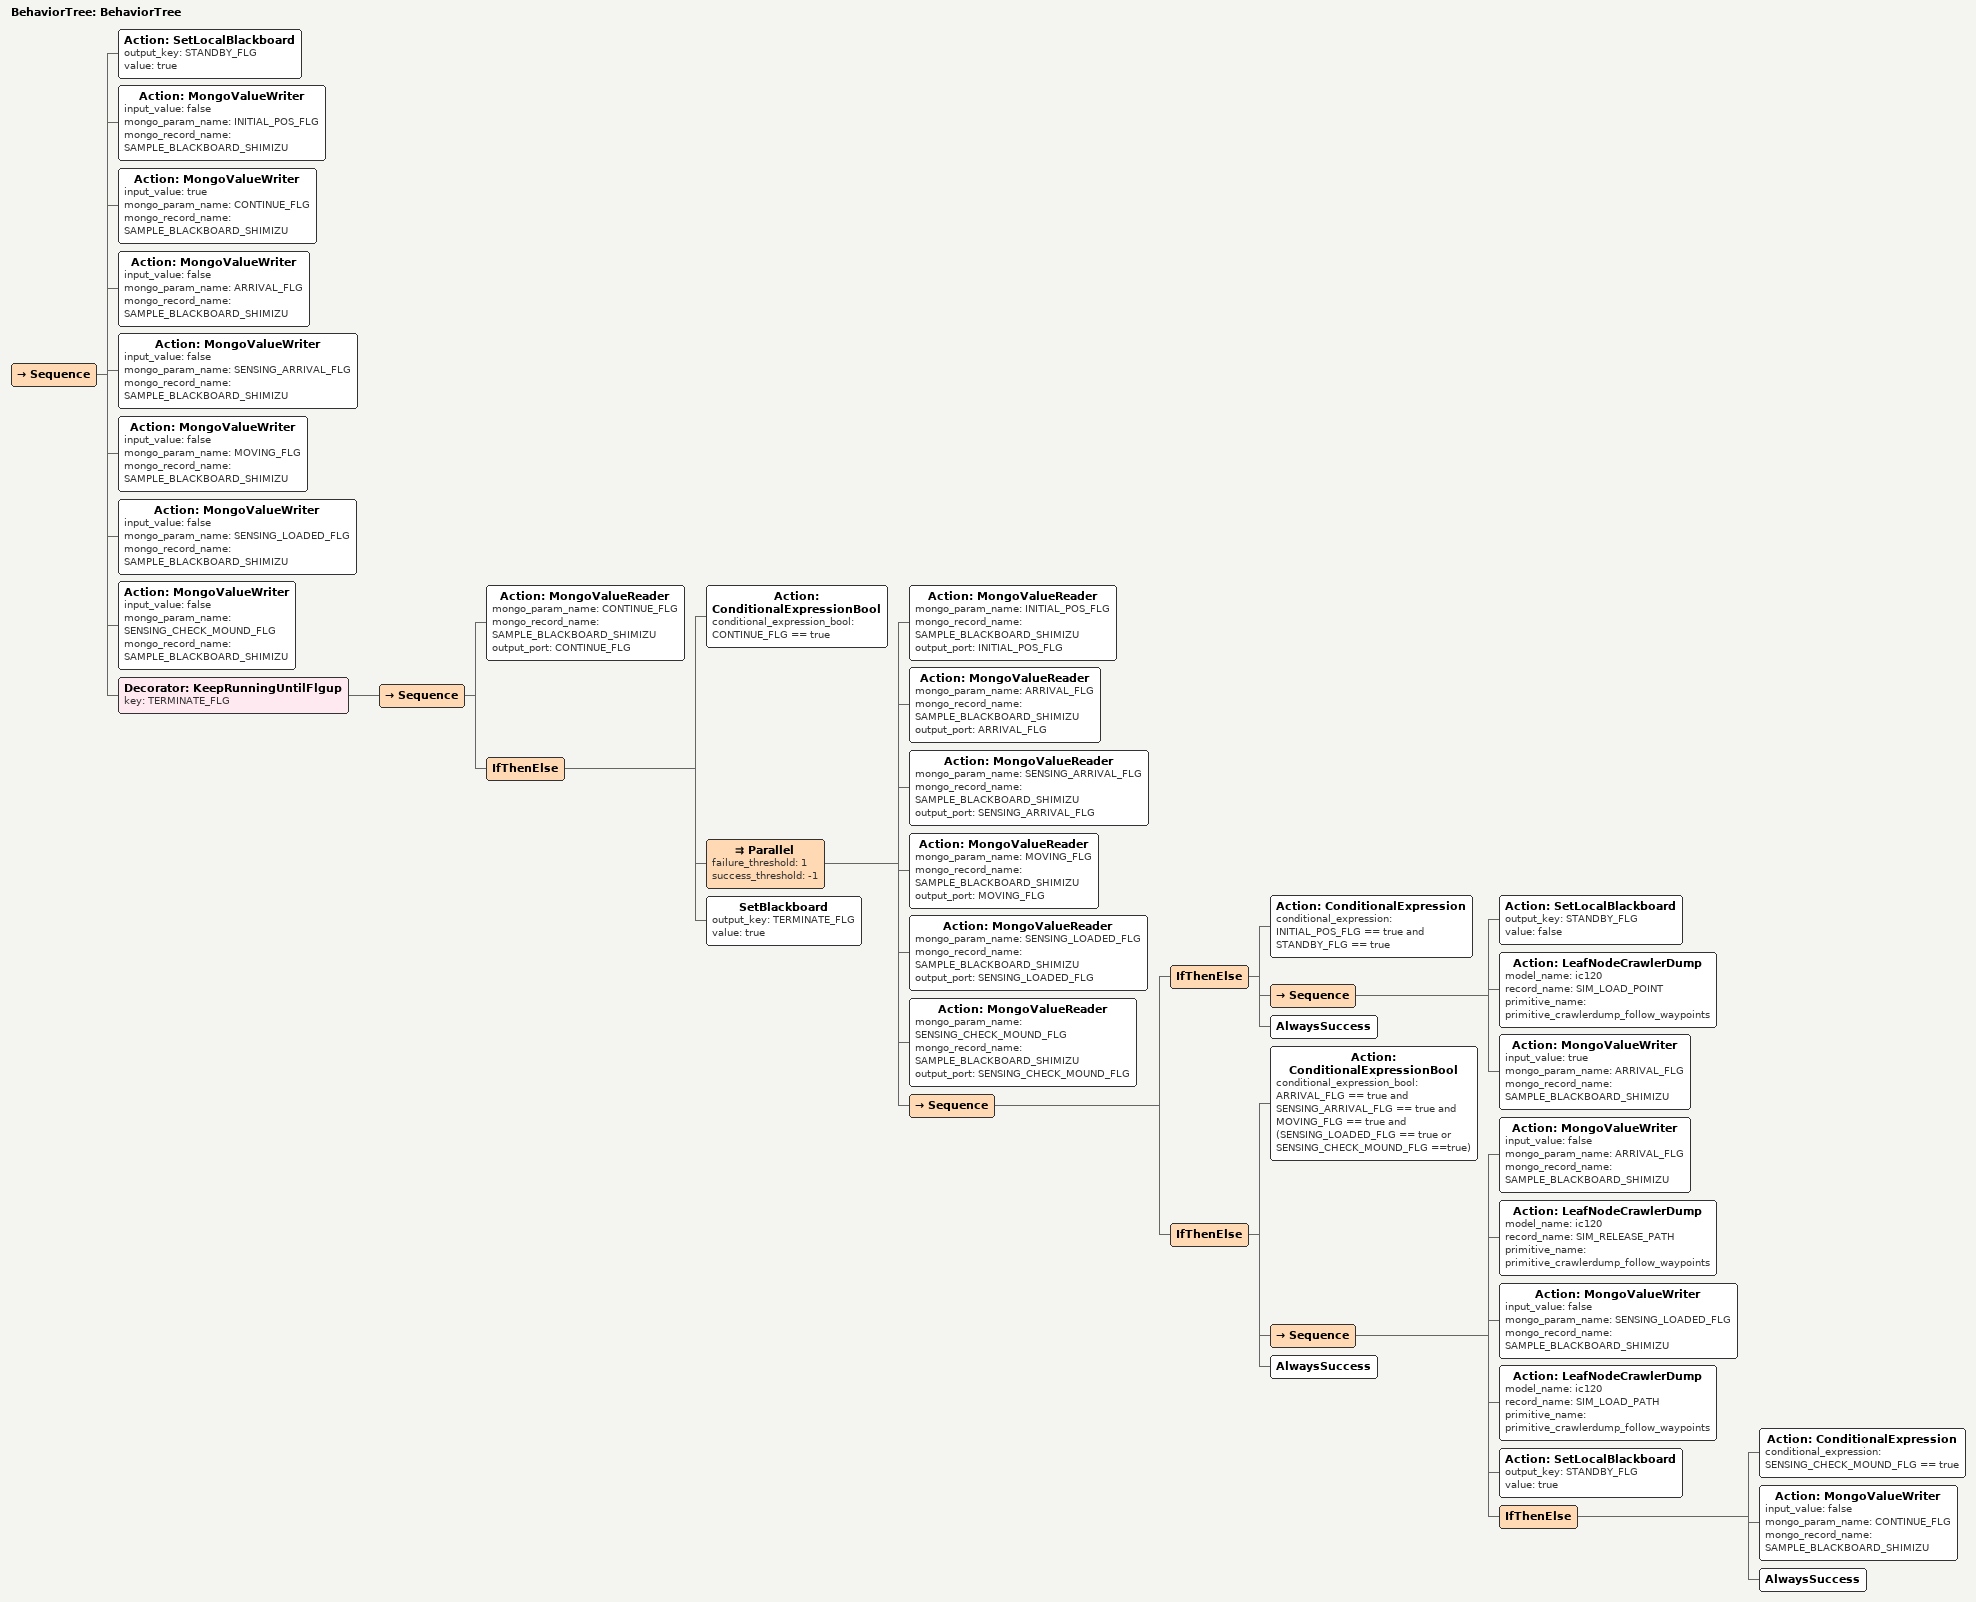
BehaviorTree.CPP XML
<?xml version="1.0"?>
<root main_tree_to_execute="BehaviorTree">
    <BehaviorTree ID="BehaviorTree">
        <Sequence>
            <Action ID="SetLocalBlackboard" output_key="STANDBY_FLG" value="true"/>
            <Action ID="MongoValueWriter" input_value="false" mongo_param_name="INITIAL_POS_FLG" mongo_record_name="SAMPLE_BLACKBOARD_SHIMIZU"/>
            <Action ID="MongoValueWriter" input_value="true" mongo_param_name="CONTINUE_FLG" mongo_record_name="SAMPLE_BLACKBOARD_SHIMIZU"/>
            <Action ID="MongoValueWriter" input_value="false" mongo_param_name="ARRIVAL_FLG" mongo_record_name="SAMPLE_BLACKBOARD_SHIMIZU"/>
            <Action ID="MongoValueWriter" input_value="false" mongo_param_name="SENSING_ARRIVAL_FLG" mongo_record_name="SAMPLE_BLACKBOARD_SHIMIZU"/>
            <Action ID="MongoValueWriter" input_value="false" mongo_param_name="MOVING_FLG" mongo_record_name="SAMPLE_BLACKBOARD_SHIMIZU"/>
            <Action ID="MongoValueWriter" input_value="false" mongo_param_name="SENSING_LOADED_FLG" mongo_record_name="SAMPLE_BLACKBOARD_SHIMIZU"/>
            <Action ID="MongoValueWriter" input_value="false" mongo_param_name="SENSING_CHECK_MOUND_FLG" mongo_record_name="SAMPLE_BLACKBOARD_SHIMIZU"/>
            <Decorator ID="KeepRunningUntilFlgup" key="TERMINATE_FLG">
                <Sequence>
                    <Action ID="MongoValueReader" mongo_param_name="CONTINUE_FLG" mongo_record_name="SAMPLE_BLACKBOARD_SHIMIZU" output_port="CONTINUE_FLG"/>
                    <IfThenElse>
                        <Action ID="ConditionalExpressionBool" conditional_expression_bool="CONTINUE_FLG == true"/>
                        <Parallel failure_threshold="1" success_threshold="-1">
                            <Action ID="MongoValueReader" mongo_param_name="INITIAL_POS_FLG" mongo_record_name="SAMPLE_BLACKBOARD_SHIMIZU" output_port="INITIAL_POS_FLG"/>
                            <Action ID="MongoValueReader" mongo_param_name="ARRIVAL_FLG" mongo_record_name="SAMPLE_BLACKBOARD_SHIMIZU" output_port="ARRIVAL_FLG"/>
                            <Action ID="MongoValueReader" mongo_param_name="SENSING_ARRIVAL_FLG" mongo_record_name="SAMPLE_BLACKBOARD_SHIMIZU" output_port="SENSING_ARRIVAL_FLG"/>
                            <Action ID="MongoValueReader" mongo_param_name="MOVING_FLG" mongo_record_name="SAMPLE_BLACKBOARD_SHIMIZU" output_port="MOVING_FLG"/>
                            <Action ID="MongoValueReader" mongo_param_name="SENSING_LOADED_FLG" mongo_record_name="SAMPLE_BLACKBOARD_SHIMIZU" output_port="SENSING_LOADED_FLG"/>
                            <Action ID="MongoValueReader" mongo_param_name="SENSING_CHECK_MOUND_FLG" mongo_record_name="SAMPLE_BLACKBOARD_SHIMIZU" output_port="SENSING_CHECK_MOUND_FLG"/>
                            <Sequence>
                                <IfThenElse>
                                    <Action ID="ConditionalExpression" conditional_expression="INITIAL_POS_FLG == true and STANDBY_FLG == true"/>
                                    <Sequence>
                                        <Action ID="SetLocalBlackboard" output_key="STANDBY_FLG" value="false"/>
                                        <Action ID="LeafNodeCrawlerDump" model_name="ic120" record_name="SIM_LOAD_POINT" primitive_name="primitive_crawlerdump_follow_waypoints"/>
                                        <Action ID="MongoValueWriter" input_value="true" mongo_param_name="ARRIVAL_FLG" mongo_record_name="SAMPLE_BLACKBOARD_SHIMIZU"/>
                                    </Sequence>
                                    <AlwaysSuccess/>
                                </IfThenElse>
                                <IfThenElse>
                                    <Action ID="ConditionalExpressionBool" conditional_expression_bool="ARRIVAL_FLG == true and SENSING_ARRIVAL_FLG == true and MOVING_FLG == true and (SENSING_LOADED_FLG == true or SENSING_CHECK_MOUND_FLG ==true)"/>
                                    <Sequence>
                                        <Action ID="MongoValueWriter" input_value="false" mongo_param_name="ARRIVAL_FLG" mongo_record_name="SAMPLE_BLACKBOARD_SHIMIZU"/>
                                        <Action ID="LeafNodeCrawlerDump" model_name="ic120" record_name="SIM_RELEASE_PATH" primitive_name="primitive_crawlerdump_follow_waypoints"/>
                                        <Action ID="MongoValueWriter" input_value="false" mongo_param_name="SENSING_LOADED_FLG" mongo_record_name="SAMPLE_BLACKBOARD_SHIMIZU"/>
                                        <Action ID="LeafNodeCrawlerDump" model_name="ic120" record_name="SIM_LOAD_PATH" primitive_name="primitive_crawlerdump_follow_waypoints"/>
                                        <Action ID="SetLocalBlackboard" output_key="STANDBY_FLG" value="true"/>
                                        <IfThenElse>
                                            <Action ID="ConditionalExpression" conditional_expression="SENSING_CHECK_MOUND_FLG  == true"/>
                                            <Action ID="MongoValueWriter" input_value="false" mongo_param_name="CONTINUE_FLG" mongo_record_name="SAMPLE_BLACKBOARD_SHIMIZU"/>
                                            <AlwaysSuccess/>
                                        </IfThenElse>
                                    </Sequence>
                                    <AlwaysSuccess/>
                                </IfThenElse>
                            </Sequence>
                        </Parallel>
                        <SetBlackboard output_key="TERMINATE_FLG" value="true"/>
                    </IfThenElse>
                </Sequence>
            </Decorator>
        </Sequence>
    </BehaviorTree>
</root>
